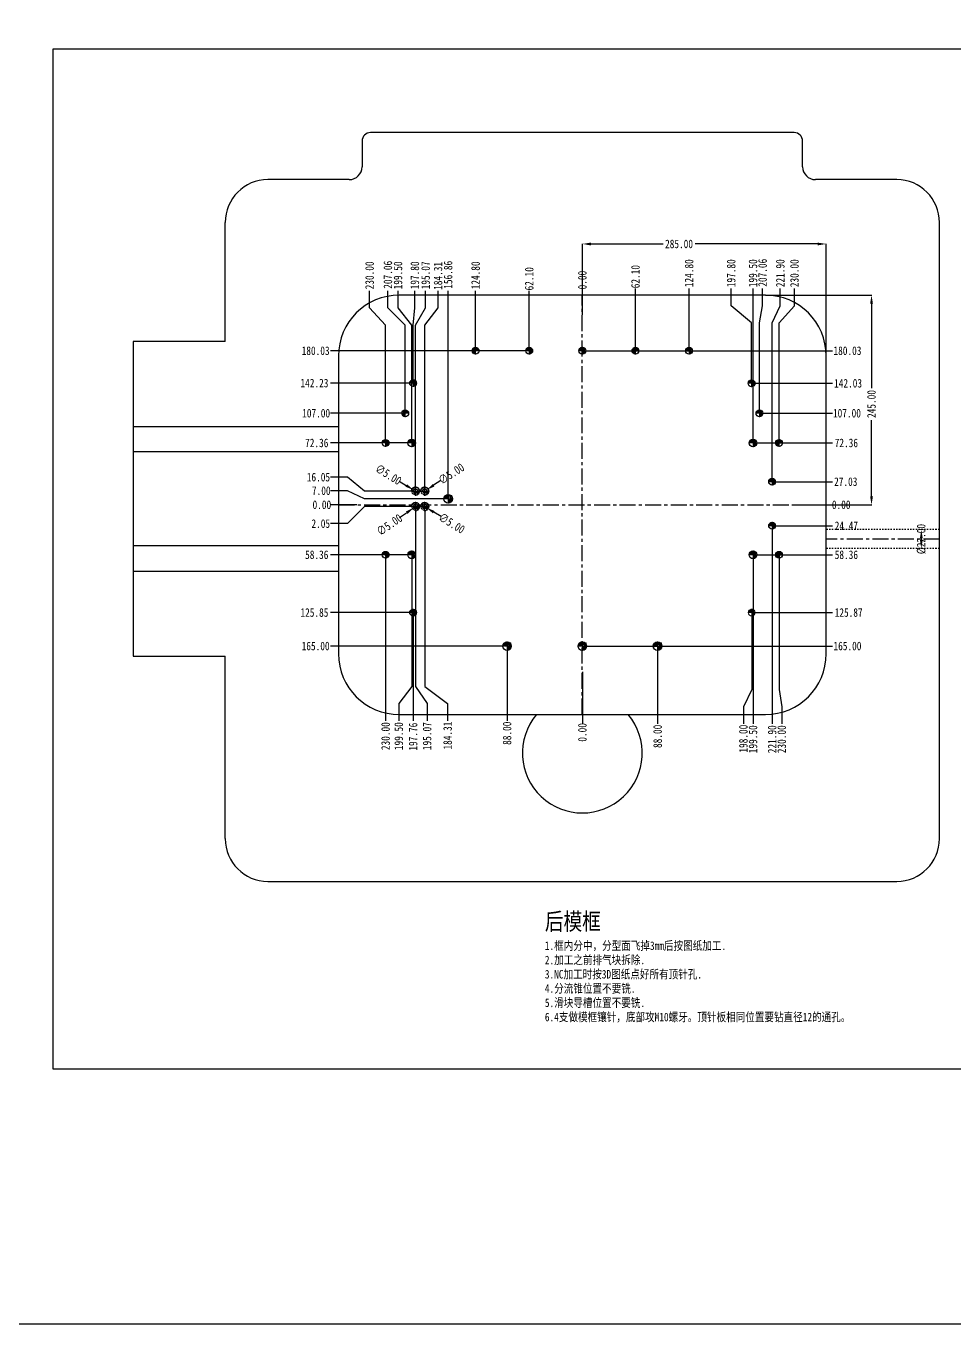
# Model space of a CAD drawing. Header units: millimetres. Extents: x 309 to 11345, y -1340 to 1318.
# Drawn here: x 4847 to 5932, y -1340 to 177 of the extents above; entities that cross this region are included whole.
import ezdxf
from ezdxf.enums import TextEntityAlignment as Align

# ---------------------------------------------------------------- set-up
doc = ezdxf.new("R2010")
doc.units = ezdxf.units.MM
doc.header["$LTSCALE"] = 16.335
doc.header["$PDMODE"] = 3
doc.header["$PDSIZE"] = 0.3125
doc.linetypes.add('CENTER', pattern=[0.6, 0.375, -0.075, 0.075, -0.075])
doc.linetypes.add('HIDDEN', pattern=[0.2, 0.1, -0.1])
doc.layers.get('0').update_dxf_attribs({"linetype": 'CONTINUOUS'})
doc.layers.get('Defpoints').update_dxf_attribs({"linetype": 'CONTINUOUS'})
doc.layers.add('DEFAULT_2', color=8, linetype='HIDDEN')
doc.layers.add('epin', color=13, linetype='CONTINUOUS', lineweight=9)
doc.layers.add('screw', color=33, linetype='CONTINUOUS', lineweight=13)
doc.styles.get("Standard").update_dxf_attribs({"font": 'txt', "width": 0.8})
doc.styles.add('TXT', font='txt.shx', dxfattribs={"bigfont": 'gbcbig.shx'})
doc.styles.add('TXT05', font='txt.shx', dxfattribs={"width": 0.5, "bigfont": 'gbcbig.shx'})
doc.dimstyles.get("Standard").update_dxf_attribs({"dimtxt": 0.15625, "dimasz": 0.1875, "dimexe": 0.125, "dimexo": 0.0625, "dimtad": 0, "dimtih": 1, "dimtoh": 1, "dimdsep": 46, "dimtxsty": 'Standard', "dimcen": 0.09, "dimadec": 0, "dimazin": 0, "dimtp": 0.01, "dimtm": 0.01, "dimtfac": 1, "dimtofl": 0, "dimtmove": 0, "dimatfit": 3, "dimfxl": 0, "dimtolj": 1, "dimarcsym": 0})
doc.dimstyles.new('STANDARD$0', dxfattribs={"dimscale": 2, "dimtxt": 3, "dimasz": 3, "dimexe": 1.25, "dimexo": 0.625, "dimgap": 0.5, "dimtad": 0, "dimdsep": 46, "dimlunit": 6, "dimtxsty": 'Standard', "dimblk": 'CLOSEDBLANK', "dimcen": 0, "dimclrt": 2, "dimazin": 2, "dimtfac": 2, "dimtmove": 1, "dimatfit": 3, "dimfxl": 0, "dimtolj": 1, "dimtzin": 0, "dimarcsym": 0})

# ---------------------------------------------------------------- blocks, each defined once
blk = doc.blocks.new('*D305')
at = {"color": 4, "lineweight": -2}
for p, q in [((5893.5, -412), (5893.4, -412)), ((5893.5, -422), (5893.5, -424)), ((5893.5, -434), (5893.4, -434))]:
    blk.add_line(p, q, dxfattribs=at)
at = {"color": 4}
for points in [[(5891.9, -422), (5895.2, -422), (5893.5, -412)], [(5891.9, -424), (5895.2, -424), (5893.5, -434)]]:
    blk.add_solid(points, dxfattribs=at)
at = {"layer": 'Defpoints', "color": 0}
for p in [(5893.5, -412), (5893.5, -434), (5893.5, -434)]:
    blk.add_point(p, dxfattribs=at)
at = {"color": 6, "insert": (5893.5, -423), "char_height": 10, "attachment_point": 5, "rotation": 90}
blk.add_mtext('\\A1;%%c22.00', dxfattribs=at)
blk = doc.blocks.new('*D312')
at = {"color": 4, "lineweight": -2}
for p, q in [((5711.3, -138), (5835.5, -138)), ((5835.3, -148), (5835.3, -246.5)), ((5835.3, -373), (5835.3, -283.9)), ((5760.8, -383), (5835.5, -383))]:
    blk.add_line(p, q, dxfattribs=at)
at = {"color": 4}
for points in [[(5833.7, -148), (5837, -148), (5835.3, -138)], [(5833.7, -373), (5837, -373), (5835.3, -383)]]:
    blk.add_solid(points, dxfattribs=at)
at = {"layer": 'Defpoints', "color": 0}
for p in [(5711.3, -138), (5760.7, -383), (5835.3, -383)]:
    blk.add_point(p, dxfattribs=at)
at = {"color": 6, "insert": (5835.3, -265.2), "char_height": 10, "attachment_point": 5, "rotation": 90}
blk.add_mtext('\\A1;245.00', dxfattribs=at)
blk = doc.blocks.new('*D313')
at = {"color": 4, "lineweight": -2}
for p, q in [((5497.3, -161.2), (5497.3, -78.1)), ((5507.3, -78.2), (5591.6, -78.2)), ((5772.3, -78.2), (5629, -78.2)), ((5782.3, -209), (5782.3, -78.1))]:
    blk.add_line(p, q, dxfattribs=at)
at = {"color": 4}
for points in [[(5507.3, -76.6), (5507.3, -79.9), (5497.3, -78.2)], [(5772.3, -76.6), (5772.3, -79.9), (5782.3, -78.2)]]:
    blk.add_solid(points, dxfattribs=at)
at = {"layer": 'Defpoints', "color": 0}
for p in [(5497.3, -78.2), (5497.3, -161.3), (5782.3, -209)]:
    blk.add_point(p, dxfattribs=at)
at = {"color": 6, "insert": (5610.3, -78.2), "char_height": 10, "attachment_point": 5}
blk.add_mtext('\\A1;285.00', dxfattribs=at)
blk = doc.blocks.new('screw_m10_g')
at = {"layer": 'screw', "color": 1, "linetype": 'CENTER', "ltscale": 0.310989}
for p, q in [((-5.5, 0), (5.5, 0)), ((0, -5.5), (0, 5.5))]:
    blk.add_line(p, q, dxfattribs=at)
at = {"layer": 'screw', "color": 33, "linetype": 'HIDDEN', "ltscale": 0.310989}
blk.add_circle((0, 0), 4.25, dxfattribs=at)
at = {"layer": 'screw', "color": 92, "linetype": 'HIDDEN', "ltscale": 0.310989}
blk.add_arc((0, 0), 5, 270, 180, dxfattribs=at)
at = {"layer": 'screw', "color": 6, "style": 'TXT'}
blk.add_text('M10', height=2, dxfattribs=at).set_placement((-1.7, -2.5))
blk = doc.blocks.new('epin_ejp_8')
at = {"layer": 'epin'}
h = blk.add_hatch(dxfattribs=at)
h.set_pattern_fill('_ANSI31', color=123, scale=0.2, angle=90, style=0)
h.set_pattern_definition([(135, (-2152.64246, 412.4307), (-0.4490128, -0.4490128), [])])
h.paths.add_polyline_path([(0, 4, 0.414214), (-4, 0), (0, 0)])
h.paths.add_polyline_path([(4, 0), (0, 0), (0, -4, 0.414214)])
at = {"layer": 'epin', "color": 1, "linetype": 'CENTER', "ltscale": 0.248791}
for p, q in [((-4.4, 0), (4.4, 0)), ((0, -4.4), (0, 4.4))]:
    blk.add_line(p, q, dxfattribs=at)
at = {"layer": 'epin'}
blk.add_circle((0, 0), 4, dxfattribs=at)
at = {"layer": 'epin', "color": 6, "style": 'TXT05', "width": 0.5}
blk.add_text('%%c8', height=2.8, dxfattribs=at).set_placement((1.3, 1.8), align=Align.MIDDLE)
blk = doc.blocks.new('epin_ejp_9')
at = {"layer": 'epin'}
h = blk.add_hatch(dxfattribs=at)
h.set_pattern_fill('_ANSI31', color=123, scale=0.225, angle=90, style=0)
h.set_pattern_definition([(135, (921.2436, 58.3575), (-0.5051394, -0.5051394), [])])
h.paths.add_polyline_path([(0, 4.5, 0.414213562), (-4.5, 0), (0, 0)])
h.paths.add_polyline_path([(4.5, 0), (0, 0), (0, -4.5, 0.414213562)])
at = {"layer": 'epin', "color": 1, "linetype": 'CENTER', "ltscale": 0.27989}
for p, q in [((-4.95, 0), (4.95, 0)), ((0, -4.95), (0, 4.95))]:
    blk.add_line(p, q, dxfattribs=at)
at = {"layer": 'epin'}
blk.add_circle((0, 0), 4.5, dxfattribs=at)
at = {"layer": 'epin', "color": 6, "style": 'TXT05', "width": 0.5}
blk.add_text('%%c9', height=3.15, dxfattribs=at).set_placement((1.4925, 2.025), align=Align.MIDDLE)
blk = doc.blocks.new('epin_ejp_10')
at = {"layer": 'epin'}
h = blk.add_hatch(dxfattribs=at)
h.set_pattern_fill('_ANSI31', color=123, scale=0.25, angle=90, style=0)
h.set_pattern_definition([(135, (-2152.64246, 412.4307), (-0.561266, -0.561266), [])])
h.paths.add_polyline_path([(0, 5, 0.414214), (-5, 0), (0, 0)])
h.paths.add_polyline_path([(5, 0), (0, 0), (0, -5, 0.414214)])
at = {"layer": 'epin', "color": 1, "linetype": 'CENTER', "ltscale": 0.310989}
for p, q in [((-5.5, 0), (5.5, 0)), ((0, -5.5), (0, 5.5))]:
    blk.add_line(p, q, dxfattribs=at)
at = {"layer": 'epin'}
blk.add_circle((0, 0), 5, dxfattribs=at)
at = {"layer": 'epin', "color": 6, "style": 'TXT05', "width": 0.5}
blk.add_text('%%c10', height=3.5, dxfattribs=at).set_placement((2.1, 2.2), align=Align.MIDDLE)
blk = doc.blocks.new('986')
at = {"layer": 'epin', "xscale": -1}
for p in [(-3320.7, 53.4), (-3133.8, 53.4), (-3403, -19.7), (-2965.9, -54.3), (-2965.9, -185)]:
    blk.add_blockref('epin_ejp_8', p, dxfattribs=at)
at = {"layer": 'epin'}
for name, p in [('epin_ejp_8', (-3258, 53.4)), ('epin_ejp_8', (-3195.9, 53.4)), ('epin_ejp_8', (-3071.1, 53.4)), ('epin_ejp_8', (-3393.7, 15.6)), ('epin_ejp_8', (-2998.1, 15.4)), ('epin_ejp_8', (-2988.9, -19.7)), ('epin_ejp_8', (-3425.9, -54.3)), ('epin_ejp_9', (-3395.4, -54.3)), ('epin_ejp_9', (-2996.4, -54.3)), ('epin_ejp_8', (-2974, -99.6)), ('epin_ejp_10', (-3352.8, -119.7)), ('epin_ejp_8', (-2974, -151.1)), ('epin_ejp_8', (-3425.9, -185)), ('epin_ejp_9', (-3395.4, -185)), ('epin_ejp_9', (-2996.4, -185)), ('epin_ejp_8', (-3393.7, -252.5)), ('epin_ejp_8', (-2997.9, -252.5)), ('epin_ejp_10', (-3283.9, -291.7)), ('epin_ejp_10', (-3195.9, -291.7)), ('epin_ejp_10', (-3107.9, -291.7))]:
    blk.add_blockref(name, p, dxfattribs=at)
blk = doc.blocks.new('*D315')
at = {"color": 4, "lineweight": -2}
blk.add_line((5742.2, -383), (5789.9, -383), dxfattribs=at)
at = {"layer": 'Defpoints', "color": 0}
for p in [(5497.3, -383), (5742.1, -383), (5789.9, -383)]:
    blk.add_point(p, dxfattribs=at)
at = {"color": 6, "insert": (5799.9, -383), "char_height": 10, "attachment_point": 5}
blk.add_mtext('\\A1;0.00', dxfattribs=at)
blk = doc.blocks.new('*D316')
at = {"color": 4, "lineweight": -2}
blk.add_line((5723.6, -356), (5789.9, -356), dxfattribs=at)
at = {"layer": 'Defpoints', "color": 0}
for p in [(5723.6, -356), (5789.9, -356), (5497.3, -383)]:
    blk.add_point(p, dxfattribs=at)
at = {"color": 6, "insert": (5805.2, -356), "char_height": 10, "attachment_point": 5}
blk.add_mtext('\\A1;27.03', dxfattribs=at)
blk = doc.blocks.new('*D317')
at = {"color": 4, "lineweight": -2}
blk.add_line((5701.8, -310.7), (5789.9, -310.7), dxfattribs=at)
at = {"layer": 'Defpoints', "color": 0}
for p in [(5701.7, -310.7), (5789.9, -310.7), (5497.3, -383)]:
    blk.add_point(p, dxfattribs=at)
at = {"color": 6, "insert": (5805.9, -310.7), "char_height": 10, "attachment_point": 5}
blk.add_mtext('\\A1;72.36', dxfattribs=at)
blk = doc.blocks.new('*D318')
at = {"color": 4, "lineweight": -2}
blk.add_line((5708.8, -276), (5789.9, -276), dxfattribs=at)
at = {"layer": 'Defpoints', "color": 0}
for p in [(5708.7, -276), (5789.9, -276), (5497.3, -383)]:
    blk.add_point(p, dxfattribs=at)
at = {"color": 6, "insert": (5806.6, -276), "char_height": 10, "attachment_point": 5}
blk.add_mtext('\\A1;107.00', dxfattribs=at)
blk = doc.blocks.new('*D319')
at = {"color": 4, "lineweight": -2}
blk.add_line((5699.5, -241), (5789.9, -241), dxfattribs=at)
at = {"layer": 'Defpoints', "color": 0}
for p in [(5699.5, -241), (5789.9, -241), (5497.3, -383)]:
    blk.add_point(p, dxfattribs=at)
at = {"color": 6, "insert": (5807.9, -241), "char_height": 10, "attachment_point": 5}
blk.add_mtext('\\A1;142.03', dxfattribs=at)
blk = doc.blocks.new('*D320')
at = {"color": 4, "lineweight": -2}
blk.add_line((5501.7, -203), (5789.9, -203), dxfattribs=at)
at = {"layer": 'Defpoints', "color": 0}
for p in [(5501.7, -203), (5789.9, -203), (5497.3, -383)]:
    blk.add_point(p, dxfattribs=at)
at = {"color": 6, "insert": (5807.2, -203), "char_height": 10, "attachment_point": 5}
blk.add_mtext('\\A1;180.03', dxfattribs=at)
blk = doc.blocks.new('*D321')
at = {"color": 4, "lineweight": -2}
blk.add_line((5723.6, -407.5), (5789.9, -407.5), dxfattribs=at)
at = {"layer": 'Defpoints', "color": 0}
for p in [(5497.3, -383), (5723.6, -407.5), (5789.9, -407.5)]:
    blk.add_point(p, dxfattribs=at)
at = {"color": 6, "insert": (5805.9, -407.5), "char_height": 10, "attachment_point": 5}
blk.add_mtext('\\A1;24.47', dxfattribs=at)
blk = doc.blocks.new('*D322')
at = {"color": 4, "lineweight": -2}
blk.add_line((5701.8, -441.4), (5789.9, -441.4), dxfattribs=at)
at = {"layer": 'Defpoints', "color": 0}
for p in [(5497.3, -383), (5701.7, -441.4), (5789.9, -441.4)]:
    blk.add_point(p, dxfattribs=at)
at = {"color": 6, "insert": (5805.9, -441.4), "char_height": 10, "attachment_point": 5}
blk.add_mtext('\\A1;58.36', dxfattribs=at)
blk = doc.blocks.new('*D323')
at = {"color": 4, "lineweight": -2}
blk.add_line((5699.7, -508.9), (5789.9, -508.9), dxfattribs=at)
at = {"layer": 'Defpoints', "color": 0}
for p in [(5497.3, -383), (5699.7, -508.9), (5789.9, -508.9)]:
    blk.add_point(p, dxfattribs=at)
at = {"color": 6, "insert": (5808.6, -508.9), "char_height": 10, "attachment_point": 5}
blk.add_mtext('\\A1;125.87', dxfattribs=at)
blk = doc.blocks.new('*D324')
at = {"color": 4, "lineweight": -2}
blk.add_line((5502.9, -548), (5789.9, -548), dxfattribs=at)
at = {"layer": 'Defpoints', "color": 0}
for p in [(5497.3, -383), (5502.8, -548), (5789.9, -548)]:
    blk.add_point(p, dxfattribs=at)
at = {"color": 6, "insert": (5807.2, -548), "char_height": 10, "attachment_point": 5}
blk.add_mtext('\\A1;165.00', dxfattribs=at)
blk = doc.blocks.new('*D325')
at = {"color": 4, "lineweight": -2}
blk.add_line((5497.3, -578.1), (5497.3, -638.9), dxfattribs=at)
at = {"layer": 'Defpoints', "color": 0}
for p in [(5497.3, -383), (5497.3, -578), (5497.3, -638.9)]:
    blk.add_point(p, dxfattribs=at)
at = {"color": 6, "insert": (5497.3, -648.9), "char_height": 10, "attachment_point": 5, "rotation": 90}
blk.add_mtext('\\A1;0.00', dxfattribs=at)
blk = doc.blocks.new('*D326')
at = {"color": 4, "lineweight": -2}
blk.add_line((5585.3, -553.6), (5585.3, -638.9), dxfattribs=at)
at = {"layer": 'Defpoints', "color": 0}
for p in [(5497.3, -383), (5585.3, -553.5), (5585.3, -638.9)]:
    blk.add_point(p, dxfattribs=at)
at = {"color": 6, "insert": (5585.3, -653.5), "char_height": 10, "attachment_point": 5, "rotation": 90}
blk.add_mtext('\\A1;88.00', dxfattribs=at)
blk = doc.blocks.new('*D327')
at = {"color": 4, "lineweight": -2}
blk.add_line((5696.8, -446.4), (5696.8, -638.9), dxfattribs=at)
at = {"layer": 'Defpoints', "color": 0}
for p in [(5497.3, -383), (5696.8, -446.3), (5696.8, -638.9)]:
    blk.add_point(p, dxfattribs=at)
at = {"color": 6, "insert": (5696.8, -656.9), "char_height": 10, "attachment_point": 5, "rotation": 90}
blk.add_mtext('\\A1;199.50', dxfattribs=at)
blk = doc.blocks.new('*D328')
at = {"color": 4, "lineweight": -2}
for p, q in [((5695.3, -504.6), (5695.3, -598.9)), ((5695.3, -598.9), (5685.5, -618.9)), ((5685.5, -618.9), (5685.5, -638.9))]:
    blk.add_line(p, q, dxfattribs=at)
at = {"layer": 'Defpoints', "color": 0}
for p in [(5497.3, -383), (5695.3, -504.5), (5685.5, -638.9)]:
    blk.add_point(p, dxfattribs=at)
at = {"color": 6, "insert": (5685.5, -656.2), "char_height": 10, "attachment_point": 5, "rotation": 90}
blk.add_mtext('\\A1;198.00', dxfattribs=at)
blk = doc.blocks.new('*D329')
at = {"color": 4, "lineweight": -2}
blk.add_line((5719.2, -412), (5719.2, -638.9), dxfattribs=at)
at = {"layer": 'Defpoints', "color": 0}
for p in [(5497.3, -383), (5719.2, -411.9), (5719.2, -638.9)]:
    blk.add_point(p, dxfattribs=at)
at = {"color": 6, "insert": (5719.2, -656.9), "char_height": 10, "attachment_point": 5, "rotation": 90}
blk.add_mtext('\\A1;221.90', dxfattribs=at)
blk = doc.blocks.new('*D330')
at = {"color": 4, "lineweight": -2}
for p, q in [((5727.3, -437), (5727.3, -598.9)), ((5727.3, -598.9), (5730.4, -618.9)), ((5730.4, -618.9), (5730.4, -638.9))]:
    blk.add_line(p, q, dxfattribs=at)
at = {"layer": 'Defpoints', "color": 0}
for p in [(5497.3, -383), (5727.3, -437), (5730.4, -638.9)]:
    blk.add_point(p, dxfattribs=at)
at = {"color": 6, "insert": (5730.4, -656.9), "char_height": 10, "attachment_point": 5, "rotation": 90}
blk.add_mtext('\\A1;230.00', dxfattribs=at)
blk = doc.blocks.new('*D331')
at = {"color": 4, "lineweight": -2}
blk.add_line((5497.3, -161.2), (5497.3, -130.4), dxfattribs=at)
at = {"layer": 'Defpoints', "color": 0}
for p in [(5497.3, -130.4), (5497.3, -161.3), (5497.3, -383)]:
    blk.add_point(p, dxfattribs=at)
at = {"color": 6, "insert": (5497.3, -120.4), "char_height": 10, "attachment_point": 5, "rotation": 90}
blk.add_mtext('\\A1;0.00', dxfattribs=at)
blk = doc.blocks.new('*D332')
at = {"color": 4, "lineweight": -2}
blk.add_line((5559.4, -198.5), (5559.4, -130.4), dxfattribs=at)
at = {"layer": 'Defpoints', "color": 0}
for p in [(5559.4, -130.4), (5559.4, -198.6), (5497.3, -383)]:
    blk.add_point(p, dxfattribs=at)
at = {"color": 6, "insert": (5559.4, -116.4), "char_height": 10, "attachment_point": 5, "rotation": 90}
blk.add_mtext('\\A1;62.10', dxfattribs=at)
blk = doc.blocks.new('*D333')
at = {"color": 4, "lineweight": -2}
blk.add_line((5622.1, -198.5), (5622.1, -130.4), dxfattribs=at)
at = {"layer": 'Defpoints', "color": 0}
for p in [(5622.1, -130.4), (5622.1, -198.6), (5497.3, -383)]:
    blk.add_point(p, dxfattribs=at)
at = {"color": 6, "insert": (5622.1, -112.4), "char_height": 10, "attachment_point": 5, "rotation": 90}
blk.add_mtext('\\A1;124.80', dxfattribs=at)
blk = doc.blocks.new('*D334')
at = {"color": 4, "lineweight": -2}
blk.add_line((5696.8, -305.7), (5696.8, -130.4), dxfattribs=at)
at = {"layer": 'Defpoints', "color": 0}
for p in [(5696.8, -130.4), (5696.8, -305.7), (5497.3, -383)]:
    blk.add_point(p, dxfattribs=at)
at = {"color": 6, "insert": (5696.8, -112.4), "char_height": 10, "attachment_point": 5, "rotation": 90}
blk.add_mtext('\\A1;199.50', dxfattribs=at)
blk = doc.blocks.new('*D335')
at = {"color": 4, "lineweight": -2}
for p, q in [((5708, -150.4), (5708, -130.4)), ((5704.3, -170.4), (5708, -150.4)), ((5704.3, -271.6), (5704.3, -170.4))]:
    blk.add_line(p, q, dxfattribs=at)
at = {"layer": 'Defpoints', "color": 0}
for p in [(5708, -130.4), (5704.3, -271.6), (5497.3, -383)]:
    blk.add_point(p, dxfattribs=at)
at = {"color": 6, "insert": (5708, -111.8), "char_height": 10, "attachment_point": 5, "rotation": 90}
blk.add_mtext('\\A1;207.06', dxfattribs=at)
blk = doc.blocks.new('*D336')
at = {"color": 4, "lineweight": -2}
for p, q in [((5745.3, -150.4), (5745.3, -130.4)), ((5727.3, -170.4), (5745.3, -150.4)), ((5727.3, -306.2), (5727.3, -170.4))]:
    blk.add_line(p, q, dxfattribs=at)
at = {"layer": 'Defpoints', "color": 0}
for p in [(5745.3, -130.4), (5727.3, -306.3), (5497.3, -383)]:
    blk.add_point(p, dxfattribs=at)
at = {"color": 6, "insert": (5745.3, -112.4), "char_height": 10, "attachment_point": 5, "rotation": 90}
blk.add_mtext('\\A1;230.00', dxfattribs=at)
blk = doc.blocks.new('*D337')
at = {"color": 4, "lineweight": -2}
for p, q in [((5728.7, -150.4), (5728.7, -130.4)), ((5719.2, -170.4), (5728.7, -150.4)), ((5719.2, -351.5), (5719.2, -170.4))]:
    blk.add_line(p, q, dxfattribs=at)
at = {"layer": 'Defpoints', "color": 0}
for p in [(5728.7, -130.4), (5719.2, -351.6), (5497.3, -383)]:
    blk.add_point(p, dxfattribs=at)
at = {"color": 6, "insert": (5728.7, -112.4), "char_height": 10, "attachment_point": 5, "rotation": 90}
blk.add_mtext('\\A1;221.90', dxfattribs=at)
blk = doc.blocks.new('*D338')
at = {"color": 4, "lineweight": -2}
for p, q in [((5671.3, -150.4), (5671.3, -130.4)), ((5695.1, -170.4), (5671.3, -150.4)), ((5695.1, -236.5), (5695.1, -170.4))]:
    blk.add_line(p, q, dxfattribs=at)
at = {"layer": 'Defpoints', "color": 0}
for p in [(5671.3, -130.4), (5695.1, -236.6), (5497.3, -383)]:
    blk.add_point(p, dxfattribs=at)
at = {"color": 6, "insert": (5671.3, -112.4), "char_height": 10, "attachment_point": 5, "rotation": 90}
blk.add_mtext('\\A1;197.80', dxfattribs=at)
blk = doc.blocks.new('*D339')
at = {"color": 4, "lineweight": -2}
blk.add_line((5233.7, -383), (5202.8, -383), dxfattribs=at)
at = {"layer": 'Defpoints', "color": 0}
for p in [(5202.8, -383), (5233.7, -383), (5497.3, -383)]:
    blk.add_point(p, dxfattribs=at)
at = {"color": 6, "insert": (5192.8, -383), "char_height": 10, "attachment_point": 5}
blk.add_mtext('\\A1;0.00', dxfattribs=at)
blk = doc.blocks.new('*D340')
at = {"color": 4, "lineweight": -2}
blk.add_line((5292.8, -441.4), (5202.8, -441.4), dxfattribs=at)
at = {"layer": 'Defpoints', "color": 0}
for p in [(5497.3, -383), (5202.8, -441.4), (5292.8, -441.4)]:
    blk.add_point(p, dxfattribs=at)
at = {"color": 6, "insert": (5186.8, -441.4), "char_height": 10, "attachment_point": 5}
blk.add_mtext('\\A1;58.36', dxfattribs=at)
blk = doc.blocks.new('*D341')
at = {"color": 4, "lineweight": -2}
for p, q in [((5222.8, -366.5), (5202.8, -366.5)), ((5242.8, -376), (5222.8, -366.5)), ((5334.8, -376), (5242.8, -376))]:
    blk.add_line(p, q, dxfattribs=at)
at = {"layer": 'Defpoints', "color": 0}
for p in [(5202.8, -366.5), (5334.9, -376), (5497.3, -383)]:
    blk.add_point(p, dxfattribs=at)
at = {"color": 6, "insert": (5192.1, -366.5), "char_height": 10, "attachment_point": 5}
blk.add_mtext('\\A1;7.00', dxfattribs=at)
blk = doc.blocks.new('*D342')
at = {"color": 4, "lineweight": -2}
for p, q in [((5242.8, -385.1), (5222.8, -405)), ((5302.1, -385.1), (5242.8, -385.1)), ((5222.8, -405), (5202.8, -405))]:
    blk.add_line(p, q, dxfattribs=at)
at = {"layer": 'Defpoints', "color": 0}
for p in [(5302.2, -385.1), (5497.3, -383), (5202.8, -405)]:
    blk.add_point(p, dxfattribs=at)
at = {"color": 6, "insert": (5191.5, -405), "char_height": 10, "attachment_point": 5}
blk.add_mtext('\\A1;2.05', dxfattribs=at)
blk = doc.blocks.new('*D343')
at = {"color": 4, "lineweight": -2}
for p, q in [((5222.8, -350.7), (5202.8, -350.7)), ((5242.8, -367), (5222.8, -350.7)), ((5302.1, -367), (5242.8, -367))]:
    blk.add_line(p, q, dxfattribs=at)
at = {"layer": 'Defpoints', "color": 0}
for p in [(5202.8, -350.7), (5302.2, -367), (5497.3, -383)]:
    blk.add_point(p, dxfattribs=at)
at = {"color": 6, "insert": (5188.8, -350.7), "char_height": 10, "attachment_point": 5}
blk.add_mtext('\\A1;16.05', dxfattribs=at)
blk = doc.blocks.new('*D344')
at = {"color": 4, "lineweight": -2}
blk.add_line((5292.8, -310.7), (5202.8, -310.7), dxfattribs=at)
at = {"layer": 'Defpoints', "color": 0}
for p in [(5202.8, -310.7), (5292.8, -310.7), (5497.3, -383)]:
    blk.add_point(p, dxfattribs=at)
at = {"color": 6, "insert": (5186.8, -310.7), "char_height": 10, "attachment_point": 5}
blk.add_mtext('\\A1;72.36', dxfattribs=at)
blk = doc.blocks.new('*D345')
at = {"color": 4, "lineweight": -2}
blk.add_line((5285.7, -276), (5202.8, -276), dxfattribs=at)
at = {"layer": 'Defpoints', "color": 0}
for p in [(5202.8, -276), (5285.8, -276), (5497.3, -383)]:
    blk.add_point(p, dxfattribs=at)
at = {"color": 6, "insert": (5186.1, -276), "char_height": 10, "attachment_point": 5}
blk.add_mtext('\\A1;107.00', dxfattribs=at)
blk = doc.blocks.new('*D346')
at = {"color": 4, "lineweight": -2}
blk.add_line((5295, -240.8), (5202.8, -240.8), dxfattribs=at)
at = {"layer": 'Defpoints', "color": 0}
for p in [(5202.8, -240.8), (5295.1, -240.8), (5497.3, -383)]:
    blk.add_point(p, dxfattribs=at)
at = {"color": 6, "insert": (5184.1, -240.8), "char_height": 10, "attachment_point": 5}
blk.add_mtext('\\A1;142.23', dxfattribs=at)
blk = doc.blocks.new('*D347')
at = {"color": 4, "lineweight": -2}
blk.add_line((5430.7, -203), (5202.8, -203), dxfattribs=at)
at = {"layer": 'Defpoints', "color": 0}
for p in [(5202.8, -203), (5430.8, -203), (5497.3, -383)]:
    blk.add_point(p, dxfattribs=at)
at = {"color": 6, "insert": (5185.5, -203), "char_height": 10, "attachment_point": 5}
blk.add_mtext('\\A1;180.03', dxfattribs=at)
blk = doc.blocks.new('*D348')
at = {"color": 4, "lineweight": -2}
blk.add_line((5295, -508.9), (5202.8, -508.9), dxfattribs=at)
at = {"layer": 'Defpoints', "color": 0}
for p in [(5497.3, -383), (5202.8, -508.9), (5295.1, -508.9)]:
    blk.add_point(p, dxfattribs=at)
at = {"color": 6, "insert": (5184.1, -508.9), "char_height": 10, "attachment_point": 5}
blk.add_mtext('\\A1;125.85', dxfattribs=at)
blk = doc.blocks.new('*D349')
at = {"color": 4, "lineweight": -2}
blk.add_line((5403.7, -548), (5202.8, -548), dxfattribs=at)
at = {"layer": 'Defpoints', "color": 0}
for p in [(5497.3, -383), (5202.8, -548), (5403.8, -548)]:
    blk.add_point(p, dxfattribs=at)
at = {"color": 6, "insert": (5185.5, -548), "char_height": 10, "attachment_point": 5}
blk.add_mtext('\\A1;165.00', dxfattribs=at)
blk = doc.blocks.new('*D350')
at = {"color": 4, "lineweight": -2}
blk.add_line((5409.3, -549.4), (5409.3, -635.3), dxfattribs=at)
at = {"layer": 'Defpoints', "color": 0}
for p in [(5497.3, -383), (5409.3, -549.3), (5409.3, -635.3)]:
    blk.add_point(p, dxfattribs=at)
at = {"color": 6, "insert": (5409.3, -649.9), "char_height": 10, "attachment_point": 5, "rotation": 90}
blk.add_mtext('\\A1;88.00', dxfattribs=at)
blk = doc.blocks.new('*D351')
at = {"color": 4, "lineweight": -2}
blk.add_line((5299.5, -513.3), (5299.5, -635.3), dxfattribs=at)
at = {"layer": 'Defpoints', "color": 0}
for p in [(5497.3, -383), (5299.5, -513.3), (5299.5, -635.3)]:
    blk.add_point(p, dxfattribs=at)
at = {"color": 6, "insert": (5299.5, -653.9), "char_height": 10, "attachment_point": 5, "rotation": 90}
blk.add_mtext('\\A1;197.76', dxfattribs=at)
blk = doc.blocks.new('*D352')
at = {"color": 4, "lineweight": -2}
for p, q in [((5297.8, -446.4), (5297.8, -595.3)), ((5297.8, -595.3), (5282.7, -615.3)), ((5282.7, -615.3), (5282.7, -635.3))]:
    blk.add_line(p, q, dxfattribs=at)
at = {"layer": 'Defpoints', "color": 0}
for p in [(5497.3, -383), (5297.8, -446.3), (5282.7, -635.3)]:
    blk.add_point(p, dxfattribs=at)
at = {"color": 6, "insert": (5282.7, -653.3), "char_height": 10, "attachment_point": 5, "rotation": 90}
blk.add_mtext('\\A1;199.50', dxfattribs=at)
blk = doc.blocks.new('*D353')
at = {"color": 4, "lineweight": -2}
blk.add_line((5267.3, -445.8), (5267.3, -635.3), dxfattribs=at)
at = {"layer": 'Defpoints', "color": 0}
for p in [(5497.3, -383), (5267.3, -445.8), (5267.3, -635.3)]:
    blk.add_point(p, dxfattribs=at)
at = {"color": 6, "insert": (5267.3, -653.3), "char_height": 10, "attachment_point": 5, "rotation": 90}
blk.add_mtext('\\A1;230.00', dxfattribs=at)
blk = doc.blocks.new('*D354')
at = {"color": 4, "lineweight": -2}
for p, q in [((5302.2, -390.6), (5302.2, -595.3)), ((5302.2, -595.3), (5315.8, -615.3)), ((5315.8, -615.3), (5315.8, -635.3))]:
    blk.add_line(p, q, dxfattribs=at)
at = {"layer": 'Defpoints', "color": 0}
for p in [(5302.2, -390.6), (5497.3, -383), (5315.8, -635.3)]:
    blk.add_point(p, dxfattribs=at)
at = {"color": 6, "insert": (5315.8, -653.3), "char_height": 10, "attachment_point": 5, "rotation": 90}
blk.add_mtext('\\A1;195.07', dxfattribs=at)
blk = doc.blocks.new('*D355')
at = {"color": 4, "lineweight": -2}
for p, q in [((5313, -390.6), (5313, -595.3)), ((5313, -595.3), (5339.8, -615.3)), ((5339.8, -615.3), (5339.8, -635.3))]:
    blk.add_line(p, q, dxfattribs=at)
at = {"layer": 'Defpoints', "color": 0}
for p in [(5313, -390.6), (5497.3, -383), (5339.8, -635.3)]:
    blk.add_point(p, dxfattribs=at)
at = {"color": 6, "insert": (5339.8, -652.6), "char_height": 10, "attachment_point": 5, "rotation": 90}
blk.add_mtext('\\A1;184.31', dxfattribs=at)
blk = doc.blocks.new('*D356')
at = {"color": 4, "lineweight": -2}
blk.add_line((5340.4, -370.5), (5340.4, -132.9), dxfattribs=at)
at = {"layer": 'Defpoints', "color": 0}
for p in [(5340.4, -132.9), (5340.4, -370.5), (5497.3, -383)]:
    blk.add_point(p, dxfattribs=at)
at = {"color": 6, "insert": (5340.4, -114.2), "char_height": 10, "attachment_point": 5, "rotation": 90}
blk.add_mtext('\\A1;156.86', dxfattribs=at)
blk = doc.blocks.new('*D357')
at = {"color": 4, "lineweight": -2}
blk.add_line((5435.2, -198.5), (5435.2, -132.9), dxfattribs=at)
at = {"layer": 'Defpoints', "color": 0}
for p in [(5435.2, -132.9), (5435.2, -198.6), (5497.3, -383)]:
    blk.add_point(p, dxfattribs=at)
at = {"color": 6, "insert": (5435.2, -118.9), "char_height": 10, "attachment_point": 5, "rotation": 90}
blk.add_mtext('\\A1;62.10', dxfattribs=at)
blk = doc.blocks.new('*D358')
at = {"color": 4, "lineweight": -2}
blk.add_line((5372.5, -198.5), (5372.5, -132.9), dxfattribs=at)
at = {"layer": 'Defpoints', "color": 0}
for p in [(5372.5, -132.9), (5372.5, -198.6), (5497.3, -383)]:
    blk.add_point(p, dxfattribs=at)
at = {"color": 6, "insert": (5372.5, -114.9), "char_height": 10, "attachment_point": 5, "rotation": 90}
blk.add_mtext('\\A1;124.80', dxfattribs=at)
blk = doc.blocks.new('*D359')
at = {"color": 4, "lineweight": -2}
for p, q in [((5328.6, -152.9), (5328.6, -132.9)), ((5313, -172.9), (5328.6, -152.9)), ((5313, -366.9), (5313, -172.9))]:
    blk.add_line(p, q, dxfattribs=at)
at = {"layer": 'Defpoints', "color": 0}
for p in [(5328.6, -132.9), (5313, -367), (5497.3, -383)]:
    blk.add_point(p, dxfattribs=at)
at = {"color": 6, "insert": (5328.6, -115.5), "char_height": 10, "attachment_point": 5, "rotation": 90}
blk.add_mtext('\\A1;184.31', dxfattribs=at)
blk = doc.blocks.new('*D360')
at = {"color": 4, "lineweight": -2}
for p, q in [((5314.1, -152.9), (5314.1, -132.9)), ((5302.2, -172.9), (5314.1, -152.9)), ((5302.2, -366.9), (5302.2, -172.9))]:
    blk.add_line(p, q, dxfattribs=at)
at = {"layer": 'Defpoints', "color": 0}
for p in [(5314.1, -132.9), (5302.2, -367), (5497.3, -383)]:
    blk.add_point(p, dxfattribs=at)
at = {"color": 6, "insert": (5314.1, -114.9), "char_height": 10, "attachment_point": 5, "rotation": 90}
blk.add_mtext('\\A1;195.07', dxfattribs=at)
blk = doc.blocks.new('*D361')
at = {"color": 4, "lineweight": -2}
for p, q in [((5281.8, -152.9), (5281.8, -132.9)), ((5297.8, -172.9), (5281.8, -152.9)), ((5297.8, -306.1), (5297.8, -172.9))]:
    blk.add_line(p, q, dxfattribs=at)
at = {"layer": 'Defpoints', "color": 0}
for p in [(5281.8, -132.9), (5297.8, -306.2), (5497.3, -383)]:
    blk.add_point(p, dxfattribs=at)
at = {"color": 6, "insert": (5281.8, -114.9), "char_height": 10, "attachment_point": 5, "rotation": 90}
blk.add_mtext('\\A1;199.50', dxfattribs=at)
blk = doc.blocks.new('*D362')
at = {"color": 4, "lineweight": -2}
for p, q in [((5248.6, -152.9), (5248.6, -132.9)), ((5267.3, -172.9), (5248.6, -152.9)), ((5267.3, -306.2), (5267.3, -172.9))]:
    blk.add_line(p, q, dxfattribs=at)
at = {"layer": 'Defpoints', "color": 0}
for p in [(5248.6, -132.9), (5267.3, -306.3), (5497.3, -383)]:
    blk.add_point(p, dxfattribs=at)
at = {"color": 6, "insert": (5248.6, -114.9), "char_height": 10, "attachment_point": 5, "rotation": 90}
blk.add_mtext('\\A1;230.00', dxfattribs=at)
blk = doc.blocks.new('*D363')
at = {"color": 4, "lineweight": -2}
for p, q in [((5270, -152.9), (5270, -132.9)), ((5290.2, -172.9), (5270, -152.9)), ((5290.2, -271.6), (5290.2, -172.9))]:
    blk.add_line(p, q, dxfattribs=at)
at = {"layer": 'Defpoints', "color": 0}
for p in [(5270, -132.9), (5290.2, -271.6), (5497.3, -383)]:
    blk.add_point(p, dxfattribs=at)
at = {"color": 6, "insert": (5270, -114.2), "char_height": 10, "attachment_point": 5, "rotation": 90}
blk.add_mtext('\\A1;207.06', dxfattribs=at)
blk = doc.blocks.new('*D364')
at = {"color": 4, "lineweight": -2}
for p, q in [((5301.5, -152.9), (5301.5, -132.9)), ((5299.5, -172.9), (5301.5, -152.9)), ((5299.5, -236.3), (5299.5, -172.9))]:
    blk.add_line(p, q, dxfattribs=at)
at = {"layer": 'Defpoints', "color": 0}
for p in [(5301.5, -132.9), (5299.5, -236.4), (5497.3, -383)]:
    blk.add_point(p, dxfattribs=at)
at = {"color": 6, "insert": (5301.5, -114.9), "char_height": 10, "attachment_point": 5, "rotation": 90}
blk.add_mtext('\\A1;197.80', dxfattribs=at)
blk = doc.blocks.new('*D365')
at = {"color": 4, "lineweight": -2}
blk.add_line((5331.8, -354.7), (5323.4, -360.2), dxfattribs=at)
at = {"color": 4}
blk.add_solid([(5322.5, -358.8), (5324.3, -361.6), (5315.1, -365.6)], dxfattribs=at)
at = {"layer": 'Defpoints', "color": 0}
for p in [(5310.9, -368.3), (5315.1, -365.6)]:
    blk.add_point(p, dxfattribs=at)
at = {"color": 6, "insert": (5344.1, -346.7), "char_height": 10, "attachment_point": 5, "rotation": 32.9993}
blk.add_mtext('\\A1;∅5.00', dxfattribs=at)
blk = doc.blocks.new('*D366')
at = {"color": 4, "lineweight": -2}
blk.add_line((5332.1, -396.8), (5323.6, -391.6), dxfattribs=at)
at = {"color": 4}
blk.add_solid([(5324.5, -390.2), (5322.7, -393), (5315.1, -386.4)], dxfattribs=at)
at = {"layer": 'Defpoints', "color": 0}
for p in [(5310.8, -383.8), (5315.1, -386.4)]:
    blk.add_point(p, dxfattribs=at)
at = {"color": 6, "insert": (5344.6, -404.5), "char_height": 10, "attachment_point": 5, "rotation": 328.5102}
blk.add_mtext('\\A1;∅5.00', dxfattribs=at)
blk = doc.blocks.new('*D367')
at = {"color": 4, "lineweight": -2}
blk.add_line((5283.7, -397.9), (5291.9, -392.2), dxfattribs=at)
at = {"color": 4}
blk.add_solid([(5291, -390.8), (5292.9, -393.6), (5300.1, -386.5)], dxfattribs=at)
at = {"layer": 'Defpoints', "color": 0}
for p in [(5300.1, -386.5), (5304.2, -383.6)]:
    blk.add_point(p, dxfattribs=at)
at = {"color": 6, "insert": (5271.7, -406.3), "char_height": 10, "attachment_point": 5, "rotation": 34.749}
blk.add_mtext('\\A1;∅5.00', dxfattribs=at)
blk = doc.blocks.new('*D368')
at = {"color": 4, "lineweight": -2}
blk.add_line((5283, -355.2), (5291.5, -360.4), dxfattribs=at)
at = {"color": 4}
blk.add_solid([(5292.4, -359), (5290.7, -361.9), (5300.1, -365.7)], dxfattribs=at)
at = {"layer": 'Defpoints', "color": 0}
for p in [(5300.1, -365.7), (5304.3, -368.3)]:
    blk.add_point(p, dxfattribs=at)
at = {"color": 6, "insert": (5270.5, -347.6), "char_height": 10, "attachment_point": 5, "rotation": 328.497}
blk.add_mtext('\\A1;∅5.00', dxfattribs=at)

msp = doc.modelspace()

# ---------------------------------------------------------------- linework, layer by layer
at = {"color": 7, "linetype": 'Continuous'}
for p, q in [((5744.762, 51.977), (5249.762, 51.977)), ((5239.762, 41.977), (5239.762, 11.977)), ((5754.762, 11.977), (5754.762, 41.977)), ((5224.762, -3.023), (5129.762, -3.023)), ((5864.762, -3.023), (5769.762, -3.023)), ((5079.762, -192.023), (5079.762, -53.023)), ((5914.762, -773.023), (5914.762, -53.023)), ((5711.262, -138.023), (5283.262, -138.023)), ((4972.262, -192.023), (4972.262, -560.023)), ((5079.762, -192.023), (4972.262, -192.023)), ((5212.262, -209.023), (5212.262, -557.023)), ((5782.262, -557.023), (5782.262, -209.023)), ((4972.262, -291.523), (5212.262, -291.523)), ((5212.262, -321.023), (4972.262, -321.023)), ((5212.262, -431.023), (4972.262, -431.023)), ((4972.262, -460.523), (5212.262, -460.523)), ((4972.262, -560.023), (5079.762, -560.023)), ((5079.762, -773.023), (5079.762, -560.023)), ((5283.262, -628.023), (5711.262, -628.023)), ((5129.762, -823.023), (5864.762, -823.023))]:
    msp.add_line(p, q, dxfattribs=at)
at = {"color": 1, "linetype": 'CENTER', "ltscale": 3.047689}
for p, q in [((5497.262, -628.023), (5497.262, -138.023)), ((5212.262, -383.023), (5782.262, -383.023)), ((5914.762, -423.023), (5782.262, -423.023))]:
    msp.add_line(p, q, dxfattribs=at)
for points in [[(309.345, 1318.376), (11344.662, 1318.376), (11344.662, -1340.189), (309.345, -1340.189)], [(4878.688, 149.929), (6465.838, 149.929), (6465.838, -1042.402), (4878.688, -1042.402)]]:
    msp.add_lwpolyline(points, close=True)
at = {"color": 7, "linetype": 'Continuous'}
for centre, radius in [((5372.462, -202.993), 4), ((5435.162, -202.993), 4), ((5497.262, -202.993), 4), ((5559.362, -202.993), 4), ((5622.062, -202.993), 4), ((5299.462, -240.793), 4), ((5695.062, -240.993), 4), ((5290.2, -276.023), 4), ((5704.325, -276.023), 4), ((5267.262, -310.665), 4), ((5297.764, -310.665), 4.5), ((5696.761, -310.665), 4.5), ((5727.262, -310.665), 4), ((5719.162, -355.993), 4), ((5302.195, -366.973), 2.5), ((5312.954, -366.973), 2.5), ((5340.401, -376.023), 5), ((5302.195, -385.072), 2.5), ((5312.954, -385.072), 2.5), ((5719.162, -407.493), 4), ((5267.262, -441.38), 4), ((5297.764, -441.38), 4.5), ((5696.761, -441.38), 4.5), ((5727.262, -441.38), 4), ((5299.502, -508.873), 4), ((5409.262, -548.023), 5), ((5497.262, -548.023), 5), ((5585.262, -548.023), 5)]:
    msp.add_circle(centre, radius, dxfattribs=at)
for centre, radius, start, end in [((5249.762, 41.977), 10, 90, 180), ((5744.762, 41.977), 10, 0, 90), ((5224.762, 11.977), 15, 270, 0), ((5769.762, 11.977), 15, 180, 270), ((5129.762, -53.023), 50, 90, 180), ((5864.762, -53.023), 50, 0, 90), ((5283.262, -209.023), 71, 90, 180), ((5711.262, -209.023), 71, 0, 90), ((5283.262, -557.023), 71, 180, 270), ((5711.262, -557.023), 71, 270, 0), ((5497.262, -673.023), 70, 139.994799, 40.005201), ((5129.762, -773.023), 50, 180, 270), ((5864.762, -773.023), 50, 270, 0)]:
    msp.add_arc(centre, radius, start, end, dxfattribs=at)
at = {"layer": 'DEFAULT_2', "color": 1, "linetype": 'CENTER', "ltscale": 0.26434}
for p, q in [((5302.195, -371.648), (5302.195, -362.298)), ((5312.954, -371.648), (5312.954, -362.298)), ((5297.52, -366.973), (5306.87, -366.973)), ((5308.279, -366.973), (5317.629, -366.973)), ((5297.52, -385.072), (5306.87, -385.072)), ((5302.195, -389.747), (5302.195, -380.397)), ((5308.279, -385.072), (5317.629, -385.072)), ((5312.954, -389.747), (5312.954, -380.397))]:
    msp.add_line(p, q, dxfattribs=at)
at = {"layer": 'DEFAULT_2', "color": 8, "linetype": 'HIDDEN'}
for p, q in [((5914.762, -412.023), (5782.262, -412.023)), ((5914.762, -434.023), (5782.262, -434.023))]:
    msp.add_line(p, q, dxfattribs=at)
for centre in [(5302.195, -366.973), (5312.954, -366.973), (5302.195, -385.072), (5312.954, -385.072)]:
    msp.add_circle(centre, 4.25, dxfattribs=at)

# ---------------------------------------------------------------- block references
msp.add_blockref('986', (8693.208, -256.353))
at = {"layer": 'screw'}
for p in [(5302.195, -366.973), (5312.954, -366.973), (5302.195, -385.072), (5312.954, -385.072)]:
    msp.add_blockref('screw_m10_g', p, dxfattribs=at)

# ---------------------------------------------------------------- texts
at = {"insert": (5453.472, -859.775), "char_height": 20, "width": 867.06888, "attachment_point": 1}
msp.add_mtext('{\\fSimSun|b0|i0|c134|p2;后模框\\P\\H0.5x;1.框内分中，分型面飞掉3mm后按图纸加工.\\P2.加工之前排气块拆除.\\P3.NC加工时按3D图纸点好所有顶针孔.\\P4.分流锥位置不要铣.\\P5.滑块导槽位置不要铣.\\P6.4支做模框镶针，底部攻M10螺牙。顶针板相同位置要钻直径12的通孔。}', dxfattribs=at)

# ---------------------------------------------------------------- dimensions: what is measured, and where the dimension line sits
dim = msp.add_linear_dim(base=(5497.262, -78.228), p1=(5782.262, -209.023), p2=(5497.262, -161.272), dimstyle='STANDARD$0', override={"dimscale": 1, "dimtxt": 10, "dimasz": 10, "dimexe": 0.125, "dimexo": 0.0625, "dimgap": 0, "dimzin": 0, "dimlunit": 2, "dimclrd": 4, "dimclre": 4, "dimclrt": 6, "dimazin": 0, "dimtfac": 1, "dimtofl": 0, "dimtmove": 0})
dim.commit()
dim.dimension.update_dxf_attribs({"geometry": '*D313', "text_midpoint": (5610.29, -78.228), "dimtype": 160})
for feature_location, offset, dtype, origin, picture, middle in [((5704.325, -271.623), (3.722, 141.192), 1, (5497.262, -383.023), '*D335', (5708.047, -111.764)), ((5267.262, -306.265), (-18.627, 173.409), 1, (5497.262, -383.023), '*D362', (5248.635, -114.856)), ((5290.2, -271.623), (-20.18, 138.766), 1, (5497.262, -383.023), '*D363', (5270.019, -114.19)), ((5297.764, -306.165), (-15.961, 173.309), 1, (5497.262, -383.023), '*D361', (5281.803, -114.856)), ((5299.462, -236.393), (2.023, 103.536), 1, (5497.262, -383.023), '*D364', (5301.486, -114.856)), ((5302.195, -366.973), (11.902, 234.117), 1, (5497.262, -383.023), '*D360', (5314.098, -114.856)), ((5312.954, -366.973), (15.691, 234.117), 1, (5497.262, -383.023), '*D359', (5328.645, -115.523)), ((5340.401, -370.523), (0, 237.666), 1, (5497.262, -383.023), '*D356', (5340.401, -114.19)), ((5372.462, -198.593), (0, 65.736), 1, (5497.262, -383.023), '*D358', (5372.462, -114.856)), ((5435.162, -198.593), (0, 65.736), 1, (5497.262, -383.023), '*D357', (5435.162, -118.856)), ((5622.062, -198.593), (0, 68.162), 1, (5497.262, -383.023), '*D333', (5622.062, -112.431)), ((5696.761, -305.715), (0, 175.284), 1, (5497.262, -383.023), '*D334', (5696.761, -112.431)), ((5727.262, -306.265), (18.045, 175.834), 1, (5497.262, -383.023), '*D336', (5745.308, -112.431)), ((5719.162, -351.593), (9.495, 221.162), 1, (5497.262, -383.023), '*D337', (5728.657, -112.431)), ((5695.062, -236.593), (-23.806, 106.162), 1, (5497.262, -383.023), '*D338', (5671.256, -112.431)), ((5559.362, -198.593), (0, 68.162), 1, (5497.262, -383.023), '*D332', (5559.362, -116.431)), ((5497.26220726, -161.272130515), (0, 30.841232788), 1, (5497.26220726, -383.022597434), '*D331', (5497.26220726, -120.430897727)), ((5430.762, -202.993), (-227.974, 0), 0, (5497.262, -383.023), '*D347', (5185.455, -202.993)), ((5501.662, -202.993), (288.221, 0), 0, (5497.262, -383.023), '*D320', (5807.217, -202.993)), ((5295.062, -240.793), (-92.274, 0), 0, (5497.262, -383.023), '*D346', (5184.122, -240.793)), ((5699.462, -240.993), (90.421, 0), 0, (5497.262, -383.023), '*D319', (5807.884, -240.993)), ((5285.8, -276.023), (-83.011, 0), 0, (5497.262, -383.023), '*D345', (5186.122, -276.023)), ((5708.725, -276.023), (81.159, 0), 0, (5497.262, -383.023), '*D318', (5806.55, -276.023)), ((5292.814, -310.665), (-90.025, 0), 0, (5497.262, -383.023), '*D344', (5186.789, -310.665)), ((5701.711, -310.665), (88.173, 0), 0, (5497.262, -383.023), '*D317', (5805.884, -310.665)), ((5302.195, -366.973), (-99.407, 16.312), 0, (5497.262, -383.023), '*D343', (5188.789, -350.661)), ((5334.901, -376.023), (-132.113, 9.502), 0, (5497.262, -383.023), '*D341', (5192.122, -366.521)), ((5723.562, -355.993), (66.321, 0), 0, (5497.262, -383.023), '*D316', (5805.217, -355.993)), ((5233.732514967, -383.022597434), (-30.943882828, 0), 0, (5497.26220726, -383.022597434), '*D339', (5192.788632138, -383.022597434)), ((5742.117773258, -383.022597434), (47.765890608, 0), 0, (5497.26220726, -383.022597434), '*D315', (5799.883663866, -383.022597434)), ((5295.102, -508.873), (-92.314, 0), 0, (5497.262, -383.023), '*D348', (5184.122, -508.873)), ((5403.762, -548.023), (-200.974, 0), 0, (5497.262, -383.023), '*D349', (5185.455, -548.023)), ((5292.814, -441.38), (-90.025, 0), 0, (5497.262, -383.023), '*D340', (5186.789, -441.38)), ((5302.195, -385.072), (-99.407, -19.927), 0, (5497.262, -383.023), '*D342', (5191.455, -404.999)), ((5267.262, -445.78), (0, -189.499), 1, (5497.262, -383.023), '*D353', (5267.262, -653.279)), ((5297.764, -446.33), (-15.036, -188.949), 1, (5497.262, -383.023), '*D352', (5282.728, -653.279)), ((5299.502, -513.273), (0, -122.006), 1, (5497.262, -383.023), '*D351', (5299.502, -653.945)), ((5302.195, -390.572), (13.602, -244.707), 1, (5497.262, -383.023), '*D354', (5315.797, -653.279)), ((5312.954, -390.572), (26.893, -244.707), 1, (5497.262, -383.023), '*D355', (5339.847, -652.612)), ((5409.262, -549.318), (0, -85.961), 1, (5497.262, -383.023), '*D350', (5409.262, -649.945)), ((5497.26220726, -578.04341817), (0, -60.83881336), 1, (5497.26220726, -383.022597434), '*D325', (5497.26220726, -648.882231529)), ((5723.562, -407.493), (66.321, 0), 0, (5497.262, -383.023), '*D321', (5805.884, -407.493)), ((5701.711, -441.38), (88.173, 0), 0, (5497.262, -383.023), '*D322', (5805.884, -441.38)), ((5699.662, -508.893), (90.221, 0), 0, (5497.262, -383.023), '*D323', (5808.55, -508.893)), ((5502.825, -548.023), (287.059, 0), 0, (5497.262, -383.023), '*D324', (5807.217, -548.023)), ((5585.262, -553.523), (0, -85.36), 1, (5497.262, -383.023), '*D326', (5585.262, -653.549)), ((5696.761, -446.33), (0, -192.552), 1, (5497.262, -383.023), '*D327', (5696.761, -656.882)), ((5695.262, -504.493), (-9.788, -134.39), 1, (5497.262, -383.023), '*D328', (5685.475, -656.216)), ((5719.162, -411.893), (0, -226.99), 1, (5497.262, -383.023), '*D329', (5719.162, -656.882)), ((5727.262, -436.98), (3.186, -201.902), 1, (5497.262, -383.023), '*D330', (5730.448, -656.882))]:
    dim = msp.add_ordinate_dim(feature_location=feature_location, offset=offset, dtype=dtype, origin=origin, dimstyle='Standard', override={"dimtxt": 10, "dimasz": 10, "dimgap": 0, "dimtih": 0, "dimtoh": 0, "dimzin": 0, "dimcen": 0, "dimclrd": 4, "dimclre": 4, "dimclrt": 6, "dimadec": 2, "dimtp": 0, "dimtm": 0, "dimtzin": 0})
    dim.commit()
    dim.dimension.update_dxf_attribs({"geometry": picture, "text_midpoint": middle})
dim = msp.add_linear_dim(base=(5835.344, -383.023), p1=(5711.262, -138.023), p2=(5760.699, -383.023), angle=90, dimstyle='STANDARD$0', override={"dimscale": 1, "dimtxt": 10, "dimasz": 10, "dimexe": 0.125, "dimexo": 0.0625, "dimgap": 0, "dimzin": 0, "dimlunit": 2, "dimclrd": 4, "dimclre": 4, "dimclrt": 6, "dimazin": 0, "dimtfac": 1, "dimtofl": 0, "dimtmove": 0})
dim.commit()
dim.dimension.update_dxf_attribs({"geometry": '*D312', "text_midpoint": (5835.344, -265.215), "dimtype": 160})
for p1, p2, picture, middle in [((5304.327, -368.279), (5300.064, -365.667), '*D368', (5270.506, -347.552)), ((5310.857, -368.335), (5315.051, -365.612), '*D365', (5344.125, -346.731)), ((5304.249, -383.647), (5300.141, -386.497), '*D367', (5271.657, -406.256)), ((5310.822, -383.766), (5315.086, -386.378), '*D366', (5344.647, -404.486))]:
    dim = msp.add_diameter_dim_2p(p1=p1, p2=p2, dimstyle='Standard', override={"dimtxt": 10, "dimasz": 10, "dimgap": 0, "dimtih": 0, "dimtoh": 0, "dimzin": 0, "dimcen": 0, "dimclrd": 4, "dimclre": 4, "dimclrt": 6, "dimadec": 2, "dimtp": 0, "dimtm": 0, "dimtzin": 0})
    dim.commit()
    dim.dimension.update_dxf_attribs({"geometry": picture, "text_midpoint": middle})
dim = msp.add_linear_dim(base=(5893.526, -434.023), p1=(5893.526, -412.023), p2=(5893.526, -434.023), angle=90, text='%%c<>', dimstyle='STANDARD$0', override={"dimscale": 1, "dimtxt": 10, "dimasz": 10, "dimexe": 0.125, "dimexo": 0.0625, "dimgap": 0, "dimzin": 0, "dimlunit": 2, "dimclrd": 4, "dimclre": 4, "dimclrt": 6, "dimazin": 0, "dimtfac": 1, "dimtofl": 0, "dimtmove": 0})
dim.commit()
dim.dimension.update_dxf_attribs({"geometry": '*D305', "text_midpoint": (5893.526, -423.023), "dimtype": 160})

doc.saveas('drawing.dxf')
